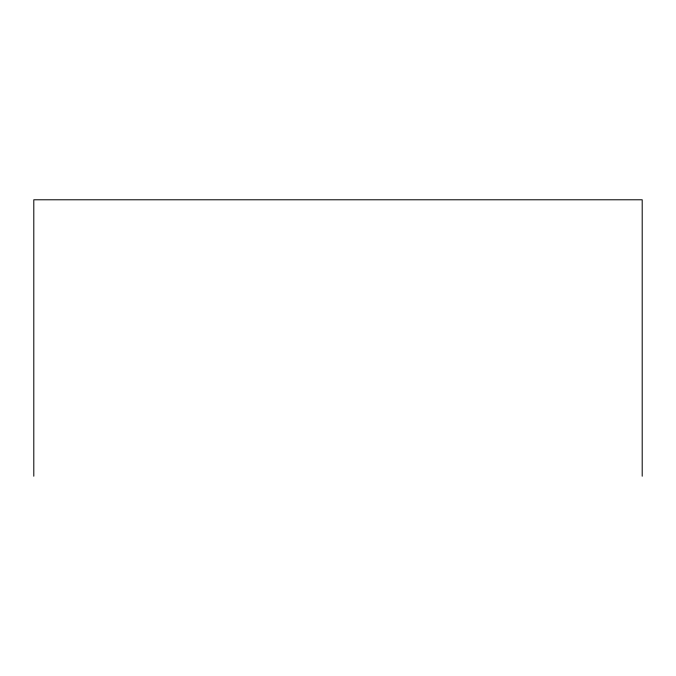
<?xml version="1.0" encoding="UTF-8"?>
<svg xmlns="http://www.w3.org/2000/svg" width="676" height="676" viewBox="0 0 676 676"><rect width="100%" height="100%" fill="white"/><g stroke="black" fill="none" stroke-linecap="round" stroke-linejoin="round"><path stroke-width="1.01" d="M642.2 476.217L642.2 199.783L33.8 199.783L33.8 476.217"/></g></svg>
